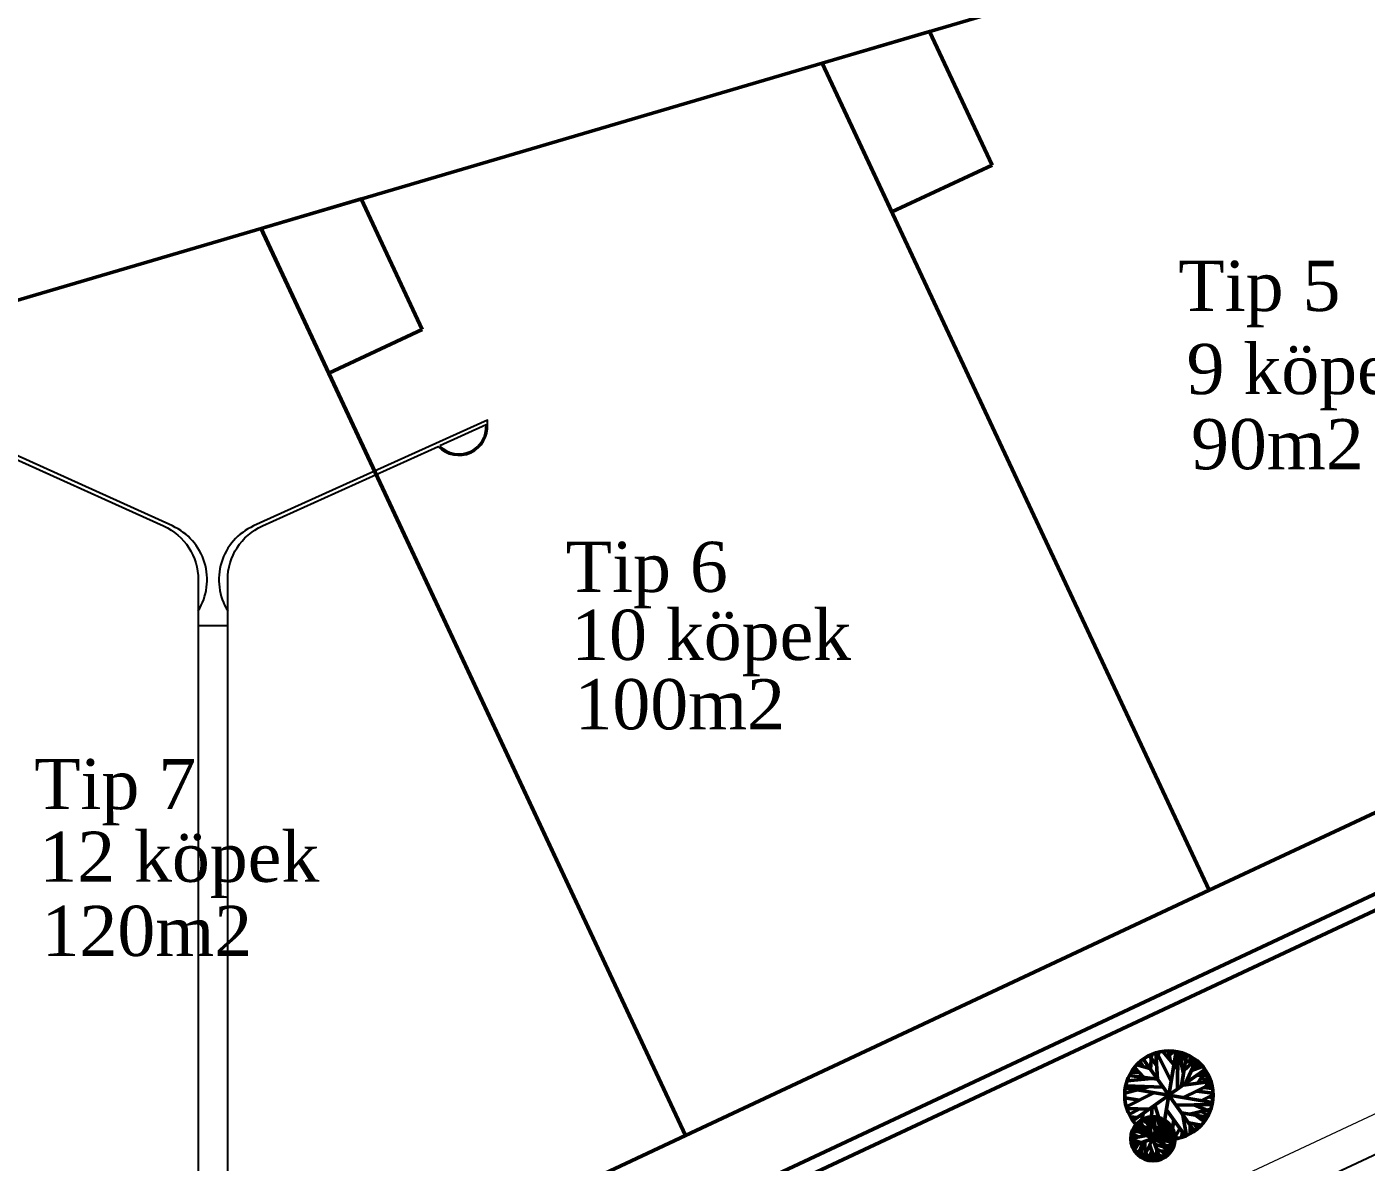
# Model space of a CAD drawing. Header units: millimetres. Extents: x 2046 to 14753, y 2361 to 29276.
# Drawn here: x 8015 to 8469.4, y 27504.6 to 27889.7 of the extents above; entities that cross this region are included whole.
import ezdxf

# ---------------------------------------------------------------- set-up
doc = ezdxf.new("R2010")
doc.units = ezdxf.units.MM
for name, color, linetype, lineweight in [('A.O. DUVAR', 7, 'Continuous', 50), ('ELK-YAZI', 2, 'Continuous', 25), ('TOPRAKLAMA', 44, 'Continuous', 18)]:
    doc.layers.add(name, color=color, linetype=linetype, lineweight=lineweight)
doc.layers.add('aydınlatma', color=3, linetype='Continuous')
doc.styles.add('A.O. MALZEME', font='times.ttf', dxfattribs={"height": 10})

msp = doc.modelspace()

# ---------------------------------------------------------------- linework, layer by layer
at = {"layer": 'A.O. DUVAR'}
for p, q in [((8284.894, 27877.36), (8470.488, 27931.986)), ((8284.894, 27877.36), (8321.285, 27888.071)), ((8321.285, 27888.071), (8342.48, 27842.786)), ((8284.894, 27877.36), (8094.448, 27821.306)), ((8416.19, 27596.833), (8284.894, 27877.36)), ((8308.516, 27826.89), (8284.894, 27877.36)), ((8416.19, 27596.833), (8284.894, 27877.36)), ((8416.19, 27596.833), (8284.894, 27877.36)), ((8342.48, 27842.786), (8308.516, 27826.89)), ((8094.448, 27821.306), (8128.413, 27831.303)), ((8128.413, 27831.303), (8149.123, 27787.055)), ((7888.232, 27760.611), (8094.448, 27821.306)), ((8094.286, 27821.652), (8238.445, 27513.642)), ((8094.448, 27821.306), (8238.445, 27513.642)), ((8117.423, 27772.218), (8094.448, 27821.306)), ((8094.448, 27821.306), (8238.445, 27513.642)), ((8094.448, 27821.306), (8238.445, 27513.642)), ((8149.123, 27787.055), (8117.423, 27772.218)), ((7231.272, 27014.647), (8860.199, 27777.041)), ((7233.049, 27009.959), (8861.574, 27772.164)), ((8589.407, 27677.904), (8416.19, 27596.833)), ((8238.445, 27513.642), (8416.19, 27596.833)), ((8398.36, 27537.3), (8395.772, 27540.765)), ((8396.233, 27536.054), (8396.575, 27541.031)), ((8398.666, 27532.73), (8398.103, 27541.633)), ((8398.227, 27539.439), (8399.08, 27541.87)), ((8403.285, 27532.072), (8398.339, 27541.708)), ((8400.013, 27512.575), (8404.963, 27542.158)), ((8405.512, 27536.046), (8400.423, 27542.16)), ((8402.946, 27539.107), (8402.311, 27542.245)), ((8402.608, 27540.822), (8403.997, 27542.191)), ((8405.387, 27529.432), (8405.569, 27541.985)), ((8407.428, 27534.696), (8405.907, 27541.872)), ((8406.235, 27540.101), (8407.224, 27541.48)), ((8406.542, 27538.734), (8407.736, 27541.337)), ((8406.764, 27530.46), (8408.48, 27540.984)), ((8409.67, 27537.696), (8409.717, 27540.376)), ((8390.402, 27518.745), (8414.575, 27535.988)), ((8393.83, 27533.425), (8390.761, 27536.684)), ((8396.019, 27536.376), (8391.632, 27537.625)), ((8393.601, 27537.124), (8392.696, 27538.648)), ((8393.867, 27539.453), (8411.11, 27515.28)), ((8407.595, 27535.698), (8411.496, 27539.278)), ((8408.052, 27538.424), (8410.901, 27539.72)), ((8408.236, 27531.529), (8411.704, 27539.186)), ((8410.135, 27535.673), (8413.933, 27537.04)), ((8410.777, 27537.11), (8413.055, 27537.93)), ((8412.279, 27531.425), (8415.021, 27535.542)), ((8396.747, 27532.994), (8388.364, 27532.223)), ((8398.623, 27532.737), (8389.062, 27533.994)), ((8392.162, 27535.191), (8389.701, 27535.146)), ((8416.737, 27531.937), (8407.306, 27530.77)), ((8416.973, 27531.211), (8407.485, 27526.507)), ((8411.821, 27534.018), (8415.814, 27534.151)), ((8413.287, 27532.915), (8416.434, 27532.789)), ((8414.692, 27534.11), (8415.541, 27534.654)), ((8414.927, 27530.181), (8415.953, 27531.782)), ((8415.2, 27532.881), (8416.077, 27533.592)), ((8395.525, 27530.224), (8387.535, 27528.072)), ((8417.28, 27524.892), (8387.697, 27529.842)), ((8400.575, 27530.008), (8387.902, 27530.527)), ((8388.04, 27523.354), (8397.32, 27528.151)), ((8417.416, 27527.991), (8411.962, 27528.732)), ((8413.658, 27525.531), (8417.453, 27527.413)), ((8417.32, 27529.552), (8414.393, 27529.927)), ((8417.412, 27526.104), (8416.141, 27526.774)), ((8416.226, 27529.677), (8417.078, 27530.507)), ((8392.44, 27525.65), (8387.569, 27526.407)), ((8395.762, 27522.577), (8388.216, 27522.81)), ((8392.52, 27522.662), (8388.985, 27520.736)), ((8396.832, 27523.37), (8396.083, 27513.829)), ((8401.338, 27512.434), (8397.725, 27523.907)), ((8408.072, 27513.481), (8401.709, 27522.383)), ((8417.096, 27524.212), (8404.952, 27523.899)), ((8409.589, 27520.949), (8416.695, 27522.62)), ((8416.426, 27521.808), (8411.041, 27524.024)), ((8391.809, 27519.749), (8389.447, 27520.03)), ((8395.991, 27515.689), (8391.582, 27517.642)), ((8393.061, 27518.167), (8391.657, 27516.972)), ((8393.239, 27517.778), (8392.051, 27518.104)), ((8392.587, 27516.13), (8393.772, 27521.079)), ((8393.789, 27516.696), (8392.777, 27518.692)), ((8395.256, 27517.802), (8393.328, 27519.021)), ((8393.811, 27505.822), (8400.362, 27519.313)), ((8394.202, 27518.502), (8393.983, 27519.361)), ((8394.658, 27519.582), (8399.515, 27505.553)), ((8395.313, 27517.618), (8396.18, 27519.956)), ((8396.509, 27517.915), (8395.757, 27519.942)), ((8396.011, 27515.68), (8396.998, 27520.029)), ((8396.518, 27519.361), (8398.69, 27512.877)), ((8396.747, 27518.959), (8397.5, 27520.005)), ((8398.133, 27514.711), (8397.121, 27520.032)), ((8399.762, 27516.303), (8398.185, 27519.955)), ((8398.768, 27513.149), (8400.628, 27519.144)), ((8398.964, 27518.134), (8399.102, 27519.729)), ((8399.044, 27519.004), (8399.904, 27519.465)), ((8399.574, 27513.447), (8401.883, 27518.253)), ((8400.491, 27515.385), (8400.774, 27519.042)), ((8400.636, 27517.447), (8401.576, 27518.527)), ((8400.682, 27518.146), (8401.351, 27518.668)), ((8401.99, 27516.507), (8402.391, 27517.787)), ((8404.21, 27518.932), (8403.155, 27512.359)), ((8415.439, 27519.913), (8406.759, 27521.366)), ((8408.447, 27513.59), (8407.255, 27520.597)), ((8413.427, 27517.219), (8409.217, 27517.923)), ((8412.205, 27516.05), (8411.117, 27517.548)), ((8414.475, 27518.416), (8411.533, 27520.567)), ((8414.987, 27519.074), (8413.39, 27520.199)), ((8415.821, 27520.593), (8413.477, 27521.786)), ((8238.445, 27513.642), (8045.982, 27423.563)), ((8389.59, 27512.683), (8394.718, 27513.673)), ((8392.024, 27513.163), (8389.795, 27514.214)), ((8394.15, 27514.921), (8390.014, 27515.017)), ((8390.072, 27510.139), (8404.101, 27514.996)), ((8403.832, 27509.292), (8390.341, 27515.843)), ((8396.542, 27514.104), (8390.536, 27516.143)), ((8395.127, 27516.077), (8390.998, 27516.891)), ((8396.313, 27517.337), (8393.966, 27515.041)), ((8396.18, 27515.471), (8394.493, 27514.724)), ((8397.941, 27515.062), (8396.914, 27513.461)), ((8400.362, 27515.401), (8399.124, 27512.805)), ((8399.624, 27513.923), (8400.374, 27512.539)), ((8404.566, 27512.747), (8399.878, 27513.519)), ((8400.431, 27513.752), (8403.176, 27516.935)), ((8405.403, 27512.727), (8400.641, 27516.269)), ((8400.713, 27515.842), (8403.089, 27517.008)), ((8401.316, 27517.085), (8402.866, 27517.305)), ((8401.927, 27515.472), (8403.942, 27515.591)), ((8403.313, 27513.305), (8401.998, 27512.381)), ((8402.356, 27513.131), (8404.252, 27514.719)), ((8402.438, 27516.07), (8403.647, 27516.142)), ((8402.502, 27514.44), (8404.436, 27513.94)), ((8403.05, 27513.704), (8404.541, 27513.199)), ((8403.892, 27514.078), (8404.376, 27514.219)), ((8403.962, 27513.417), (8404.484, 27513.634)), ((8406.188, 27516.085), (8404.2, 27512.471)), ((8407.086, 27514.79), (8406.745, 27513.017)), ((8409.672, 27514.243), (8409.713, 27517.154)), ((8410.556, 27514.725), (8409.7, 27515.211)), ((8411.802, 27516.575), (8411.774, 27515.607)), ((8393.184, 27511.22), (8389.598, 27512.397)), ((8391.641, 27511.718), (8389.673, 27511.294)), ((8390.889, 27510.421), (8389.795, 27510.89)), ((8391.266, 27509.486), (8390.423, 27509.111)), ((8390.751, 27508.576), (8392.018, 27510.782)), ((8392.708, 27508.628), (8391.258, 27507.859)), ((8393.809, 27511.449), (8392.103, 27506.978)), ((8393.093, 27509.571), (8393.219, 27506.154)), ((8394.426, 27505.568), (8394.313, 27511.581)), ((8396.721, 27508.279), (8395.287, 27505.275)), ((8397.804, 27505.119), (8396.009, 27510.287)), ((8403.647, 27508.992), (8397.779, 27510.556)), ((8397.999, 27505.118), (8398.417, 27508.647)), ((8402.246, 27507.164), (8398.288, 27509.086)), ((8404.577, 27512.366), (8399.362, 27511.449)), ((8399.586, 27508.487), (8403.231, 27508.285)), ((8402.987, 27507.933), (8400.717, 27509.756)), ((8402.525, 27507.436), (8401.569, 27508.339)), ((8404.335, 27510.759), (8401.824, 27511.884)), ((8402.185, 27510.11), (8404.271, 27510.476)), ((8404.509, 27511.521), (8403.158, 27512.114)), ((8403.45, 27512.161), (8404.168, 27512.784)), ((8404.066, 27509.854), (8403.551, 27510.355)), ((8404.002, 27511.736), (8404.528, 27512.013)), ((8392.381, 27507.753), (8391.466, 27507.632)), ((8393.168, 27507.308), (8392.449, 27506.685)), ((8394.377, 27507.128), (8393.417, 27506.058)), ((8393.814, 27506.523), (8393.979, 27505.754)), ((8396.417, 27505.134), (8394.634, 27507.505)), ((8395.497, 27505.706), (8394.736, 27505.449)), ((8397.268, 27506.634), (8395.804, 27505.181)), ((8397.516, 27505.886), (8397.102, 27505.083)), ((8398.679, 27505.258), (8399.11, 27506.649)), ((8399.171, 27505.364), (8398.829, 27505.719)), ((8400.9, 27506.155), (8398.98, 27507.088)), ((8400.149, 27505.767), (8399.839, 27506.639)), ((8400.03, 27506.076), (8399.88, 27505.616)), ((8401.572, 27506.582), (8400.465, 27508.029)), ((8401.91, 27506.825), (8401.303, 27507.59))]:
    msp.add_line(p, q, dxfattribs=at)
for centre, radius in [((8402.488, 27527.367), 14.997), ((8397.087, 27512.567), 7.499)]:
    msp.add_circle(centre, radius, dxfattribs=at)
at = {"layer": 'aydınlatma'}
msp.add_lwpolyline([(8089.623, 27328.057), (8882.208, 27699.013), (9022.406, 27714.795)], dxfattribs=at)
at = {"layer": 'ELK-YAZI'}
msp.add_line((8073.146, 27686.679), (8083.146, 27686.679), dxfattribs=at)
for points in [[(8073.146, 27691.624, 0.452993), (8064.379, 27720.387), (7985.011, 27756.236)], [(8001.7, 27747.342), (8061.379, 27720.387, -0.2947543), (8073.146, 27702.16), (8073.146, 27446.679), (8070.646, 27446.679), (8070.646, 27330.706, -0.04675), (8064.114, 27326.679), (8058.146, 27326.679), (8058.146, 27316.679), (8098.146, 27316.679), (8098.146, 27326.679), (8092.178, 27326.679, -0.04675), (8085.646, 27330.706), (8085.646, 27446.679), (8083.146, 27446.679), (8083.146, 27686.679), (8083.146, 27702.16, -0.2947543), (8094.914, 27720.387), (8154.592, 27747.342, 0.7084422), (8171.281, 27754.881), (8171.281, 27756.236), (8091.914, 27720.387, 0.452993), (8083.146, 27691.624)]]:
    msp.add_lwpolyline(points, format="xyb", dxfattribs=at)
msp.add_lwpolyline([(8155.077, 27747.561, 0.6941504), (8170.797, 27754.662)], format="xyb", close=True, dxfattribs=at)
at = {"layer": 'TOPRAKLAMA'}
msp.add_lwpolyline([(8089.754, 27341.919), (8878.769, 27711.205), (10298.885, 27864.424), (9861.335, 28505.112), (9593.381, 28437.617), (8831.634, 28527.025), (7957.776, 28302.2)], dxfattribs=at)

# ---------------------------------------------------------------- texts
at = {"layer": 'A.O. DUVAR', "style": 'A.O. MALZEME'}
for s, p in [('Tip 5', (8405.696, 27793.327, 5)), ('9 köpek', (8408.472, 27765.13, 5)), ('90m2 ', (8410.02, 27739.636, 5)), ('Tip 6', (8197.836, 27698.032, 5)), ('10 köpek', (8199.683, 27674.947, 5)), ('100m2 ', (8200.814, 27651.409, 5)), ('Tip 7', (8017.47, 27624.36, 5)), ('12 köpek', (8019.223, 27599.701, 5)), ('120m2 ', (8019.997, 27574.54, 5))]:
    msp.add_text(s, height=17.0249, dxfattribs=at).set_placement(p)

doc.saveas('drawing.dxf')
